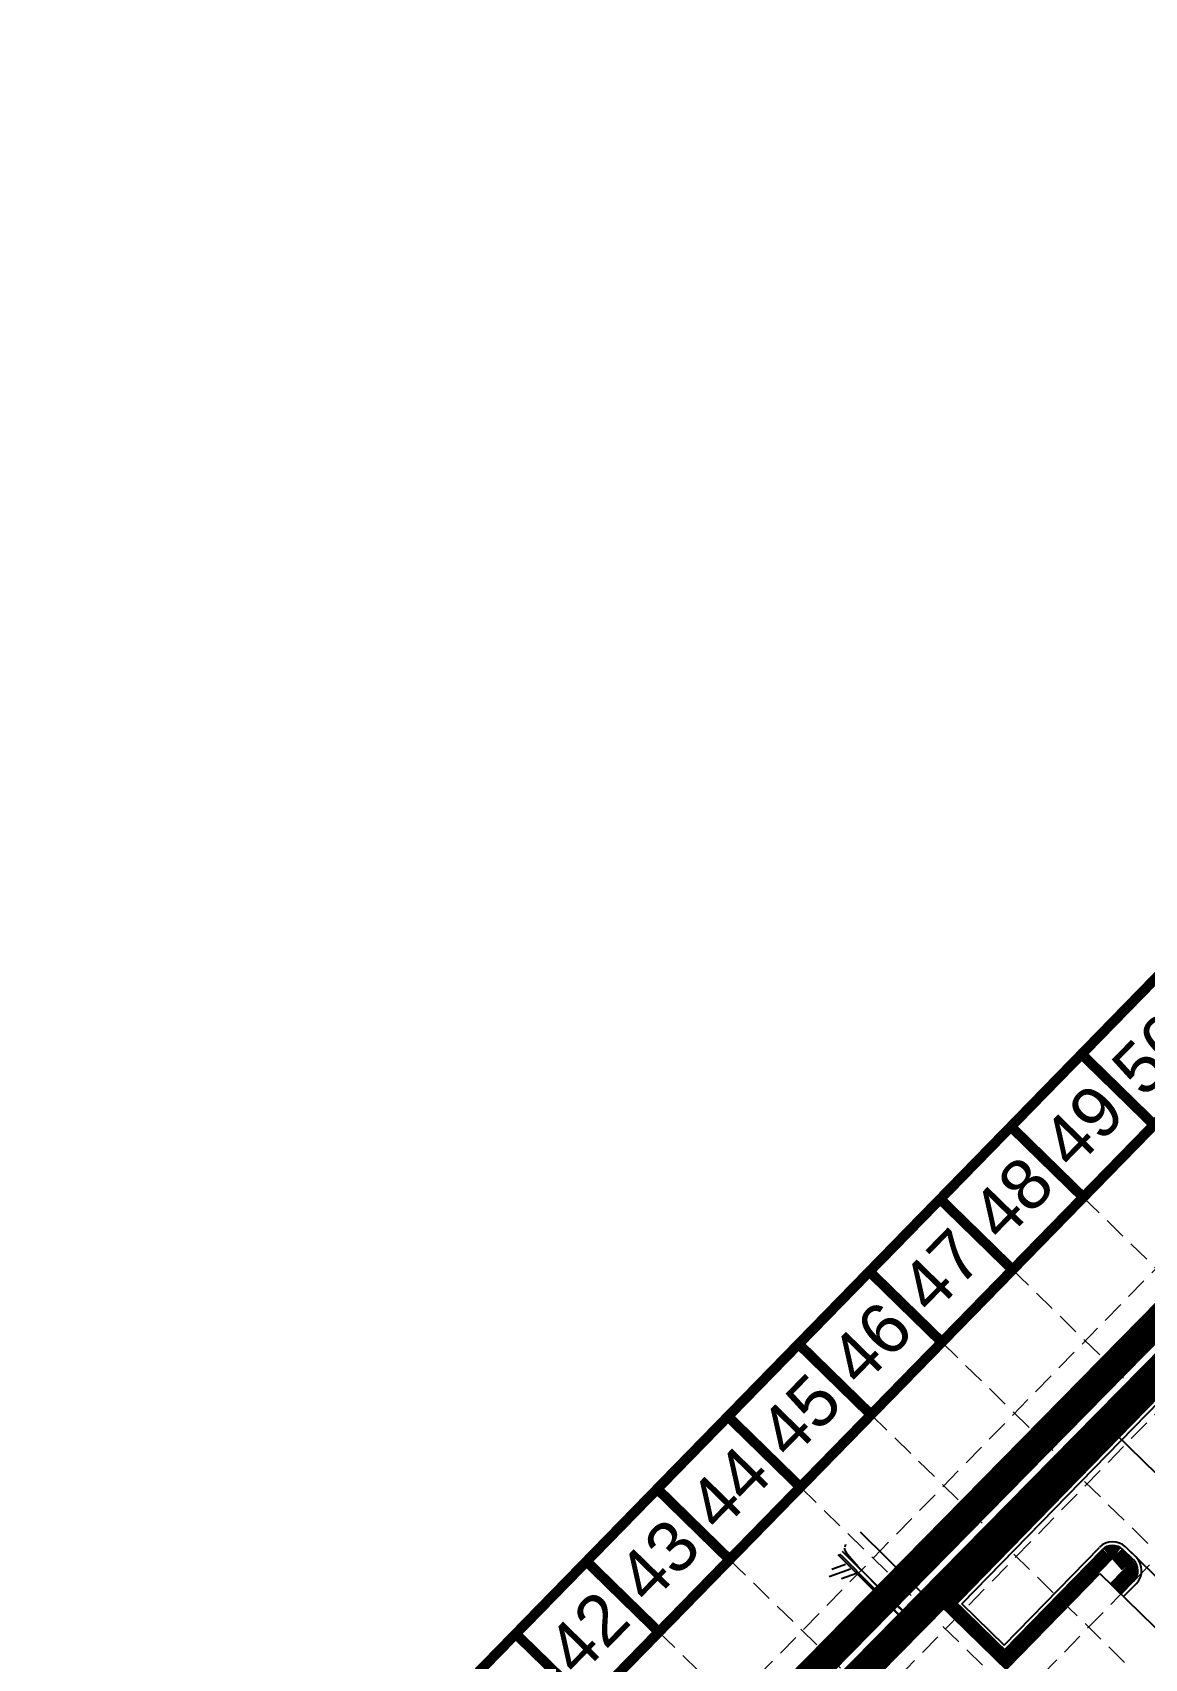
# Model space of a CAD drawing. Header units: feet. Extents: x -15 to 992, y 1644 to 2657.
# Drawn here: x 322.5 to 473.1, y 2436.6 to 2656.8 of the extents above; entities that cross this region are included whole.
import ezdxf
from ezdxf.enums import TextEntityAlignment as Align

# ---------------------------------------------------------------- set-up
doc = ezdxf.new("R2010")
doc.units = ezdxf.units.FT
doc.header["$LTSCALE"] = 30
doc.header["$MEASUREMENT"] = 0
for name, pattern in [('HIDDEN', [0.375, 0.25, -0.125]), ('HIDDEN2', [0.1875, 0.125, -0.0625]), ('x500106ebs$0$PHANTOM', [2.5, 1.25, -0.25, 0.25, -0.25, 0.25, -0.25]), ('x500106ebs$0$PHANTOM2', [1.25, 0.625, -0.125, 0.125, -0.125, 0.125, -0.125])]:
    doc.linetypes.add(name, pattern=pattern)
for name, color, linetype in [('BASE', 7, 'Continuous'), ('CONTOURS', 35, 'x500106ebs$0$PHANTOM2'), ('EROSION BLANKET', 84, 'Continuous'), ('GRID', 254, 'HIDDEN'), ('LIMITS OF DISTURBANCE', 1, 'Continuous'), ('SILT FENCE', 200, 'Continuous'), ('x500106ebs$0$3-LOT-LINES', 251, 'x500106ebs$0$PHANTOM2'), ('x500106ebs$0$ADJ-LINES', 251, 'x500106ebs$0$PHANTOM2'), ('x500106ebs$0$ASPHALT', 251, 'Continuous'), ('x500106ebs$0$BND-LINES', 251, 'x500106ebs$0$PHANTOM'), ('x500106ebs$0$BOC', 251, 'Continuous'), ('x500106ebs$0$GUT', 251, 'Continuous'), ('x500106pbs$0$3-BLDG', 16, 'HIDDEN2'), ('x500106pbs$0$3-CURB-BACK', 16, 'HIDDEN2'), ('x500106pbs$0$3-CURB-FACE', 16, 'HIDDEN2'), ('x500106pbs$0$3-ESMT-SHARED', 16, 'HIDDEN2')]:
    doc.layers.add(name, color=color, linetype=linetype)
doc.styles.get("Standard").update_dxf_attribs({"font": 'ARIAL.TTF'})

msp = doc.modelspace()

# ---------------------------------------------------------------- linework, layer by layer
at = {"layer": 'BASE', "const_width": 1.37}
for points in [[(378.02, 1644.54), (991.26, 2272.6), (598.72, 2655.88), (-14.53, 2027.81)], [(377.77, 1663.91), (971.91, 2272.38), (598.96, 2636.5), (4.95, 2028.16)]]:
    msp.add_lwpolyline(points, close=True, dxfattribs=at)
for points in [[(474.38, 2508.91), (464.57, 2518.49)], [(464.8, 2499.09), (454.99, 2508.67)], [(455.22, 2489.28), (445.41, 2498.86)], [(445.64, 2479.47), (435.82, 2489.05)], [(436.05, 2469.65), (426.24, 2479.23)], [(426.47, 2459.84), (416.66, 2469.42)], [(416.89, 2450.02), (407.08, 2459.61)], [(407.31, 2440.21), (397.5, 2449.79)], [(397.73, 2430.4), (387.91, 2439.98)]]:
    msp.add_lwpolyline(points, dxfattribs=at)
at = {"layer": 'CONTOURS', "lineweight": -3}
for p, q in [((432.5, 2451.52, 470), (432.5, 2451.57, 470)), ((432.51, 2451.39, 470), (432.5, 2451.52, 470)), ((432.53, 2451.32, 470), (432.51, 2451.39, 470)), ((432.52, 2451.77, 470), (432.64, 2452.14, 470)), ((432.61, 2451.12, 470), (432.53, 2451.32, 470)), ((432.87, 2450.73, 470), (432.61, 2451.12, 470)), ((431.77, 2450.82, 470), (432.16, 2450.44, 470)), ((432.16, 2450.44, 470), (433.39, 2449.23, 470)), ((433.4, 2450.07, 470), (432.87, 2450.73, 470)), ((433.39, 2449.23, 470), (434.72, 2447.88, 470)), ((434.32, 2449.05, 470), (433.4, 2450.07, 470)), ((435.45, 2447.88, 470), (434.32, 2449.05, 470)), ((434.72, 2447.88, 470), (436.1, 2446.46, 470)), ((436.7, 2446.63, 470), (435.45, 2447.88, 470)), ((438, 2445.37, 470), (436.7, 2446.63, 470)), ((436.1, 2446.46, 470), (437.45, 2445.06, 470)), ((437.45, 2445.06, 470), (438.72, 2443.73, 470)), ((439.25, 2444.17, 470), (438, 2445.37, 470)), ((438.72, 2443.73, 470), (439.83, 2442.56, 470)), ((440.38, 2443.09, 470), (439.25, 2444.17, 470)), ((439.83, 2442.56, 470), (440.73, 2441.62, 470)), ((441.3, 2442.21, 470), (440.38, 2443.09, 470)), ((441.93, 2441.6, 470), (441.3, 2442.21, 470)), ((440.73, 2441.62, 470), (441.34, 2440.99, 470)), ((441.34, 2440.99, 470), (441.6, 2440.73, 470)), ((441.6, 2440.73, 470), (441.87, 2440.54, 470)), ((441.87, 2440.54, 470), (442.12, 2440.42, 470)), ((442.19, 2441.31, 470), (441.93, 2441.6, 470)), ((442.12, 2440.42, 470), (442.29, 2440.42, 470)), ((442.32, 2440.95, 470), (442.19, 2441.31, 470)), ((442.29, 2440.42, 470), (442.36, 2440.62, 470)), ((442.36, 2440.62, 470), (442.32, 2440.95, 470))]:
    msp.add_line(p, q, dxfattribs=at)
at = {"layer": 'EROSION BLANKET', "linetype": 'Continuous', "const_width": 2}
msp.add_lwpolyline([(469.13, 2446.13), (470.77, 2447.84, 0.401177), (470.77, 2449.23), (469.33, 2450.87, 0.351068), (468.09, 2450.83), (454.29, 2436.44), (446.45, 2444.09), (477.63, 2476.23)], format="xyb", dxfattribs=at)
at = {"layer": 'GRID', "color": 252, "linetype": 'HIDDEN', "lineweight": 0, "ltscale": 0.4}
for p, q in [((15.07, 2018.79), (609.15, 2627.23)), ((24.88, 2009.21), (618.96, 2617.65)), ((34.69, 1999.63), (628.77, 2608.07)), ((464.8, 2499.09), (808.32, 2163.68)), ((455.22, 2489.28), (798.74, 2153.87)), ((445.64, 2479.47), (789.15, 2144.06)), ((436.05, 2469.65), (779.57, 2134.24)), ((426.47, 2459.84), (769.99, 2124.43)), ((416.89, 2450.02), (760.41, 2114.62)), ((407.31, 2440.21), (750.83, 2104.8))]:
    msp.add_line(p, q, dxfattribs=at)
at = {"layer": 'LIMITS OF DISTURBANCE', "linetype": 'HIDDEN', "ltscale": 3, "const_width": 4}
msp.add_lwpolyline([(99.88, 2101.04), (546.25, 2554.89), (555.13, 2546.71), (591.98, 2571.48), (859.16, 2305.03), (375.43, 1810.86), (93.6, 2088.41), (90.24, 2091.35)], close=True, dxfattribs=at)
at = {"layer": 'SILT FENCE', "linetype": 'Continuous', "const_width": 4}
msp.add_lwpolyline([(836.87, 2320.69), (591.67, 2565.1), (554.58, 2540.81), (546.8, 2548.48), (96.56, 2091.61)], dxfattribs=at)
at = {"layer": 'x500106ebs$0$3-LOT-LINES', "color": 7, "linetype": 'Continuous'}
msp.add_lwpolyline([(469.05, 2467.14), (586.29, 2352.74)], dxfattribs=at)
at = {"layer": 'x500106ebs$0$ADJ-LINES', "color": 252, "linetype": 'Continuous'}
msp.add_line((445.3, 2443.2), (434.62, 2453.74), dxfattribs=at)
at = {"layer": 'x500106ebs$0$ASPHALT'}
for p, q in [((433.26, 2448.72), (430.38, 2447.68)), ((432.6, 2449.38), (430.73, 2448.7)), ((434.08, 2448.17), (432.02, 2447.42))]:
    msp.add_line(p, q, dxfattribs=at)
at = {"layer": 'x500106ebs$0$BND-LINES', "color": 7, "linetype": 'Continuous'}
msp.add_lwpolyline([(313.09, 2309.15), (384.15, 2381.54), (549.72, 2548.47)], dxfattribs=at)
at = {"layer": 'x500106ebs$0$BOC'}
msp.add_line((432.11, 2451.17), (442.56, 2440.82), dxfattribs=at)
at = {"layer": 'x500106ebs$0$GUT'}
msp.add_line((442.04, 2440.28), (431.61, 2450.66), dxfattribs=at)
at = {"layer": 'x500106pbs$0$3-BLDG', "color": 7, "linetype": 'Continuous'}
for p, q in [((432.75, 2413.03), (467.03, 2448.16)), ((467.03, 2448.16), (484.92, 2430.7))]:
    msp.add_line(p, q, dxfattribs=at)
at = {"layer": 'x500106pbs$0$3-CURB-BACK', "color": 7, "linetype": 'Continuous'}
for p, q in [((476.96, 2474.09), (447.63, 2444.03)), ((454.07, 2437.75), (467.34, 2451.35)), ((471.6, 2449.98), (470.17, 2451.38)), ((469.89, 2445.37), (471.64, 2447.15)), ((447.63, 2444.03), (454.07, 2437.75))]:
    msp.add_line(p, q, dxfattribs=at)
for centre, start, end in [((468.77, 2449.95), 45.7017, 135.7017), ((470.2, 2448.55), 315.7017, 45.7017)]:
    msp.add_arc(centre, 2, start, end, dxfattribs=at)
at = {"layer": 'x500106pbs$0$3-CURB-FACE', "color": 7, "linetype": 'Continuous'}
for p, q in [((448.34, 2444.04), (476.97, 2473.39)), ((454.06, 2438.45), (466.98, 2451.69)), ((471.95, 2450.34), (470.52, 2451.74)), ((470.25, 2445.02), (471.99, 2446.81)), ((454.06, 2438.45), (448.34, 2444.04))]:
    msp.add_line(p, q, dxfattribs=at)
for centre, start, end in [((468.77, 2449.95), 45.7017, 135.7017), ((470.2, 2448.55), 315.7017, 45.7017)]:
    msp.add_arc(centre, 2.5, start, end, dxfattribs=at)
at = {"layer": 'x500106pbs$0$3-ESMT-SHARED', "color": 7, "linetype": 'Continuous'}
for p, q in [((476.97, 2473.39), (448.34, 2444.04)), ((454.06, 2438.45), (466.98, 2451.69)), ((470.52, 2451.74), (579.31, 2345.58)), ((448.34, 2444.04), (454.06, 2438.45))]:
    msp.add_line(p, q, dxfattribs=at)
msp.add_arc((468.77, 2449.95), 2.5, 45.7017, 135.7017, dxfattribs=at)

# ---------------------------------------------------------------- texts
at = {"layer": 'BASE'}
for s, p in [('50', (474.27, 2518.6)), ('49', (464.68, 2508.79)), ('48', (455.1, 2498.98)), ('47', (445.52, 2489.16)), ('46', (435.94, 2479.35)), ('45', (426.36, 2469.54)), ('44', (416.78, 2459.72)), ('43', (407.19, 2449.91)), ('42', (397.61, 2440.1))]:
    msp.add_text(s, height=6.858, rotation=45.6842, dxfattribs=at).set_placement(p, align=Align.MIDDLE_CENTER)

doc.saveas('drawing.dxf')
